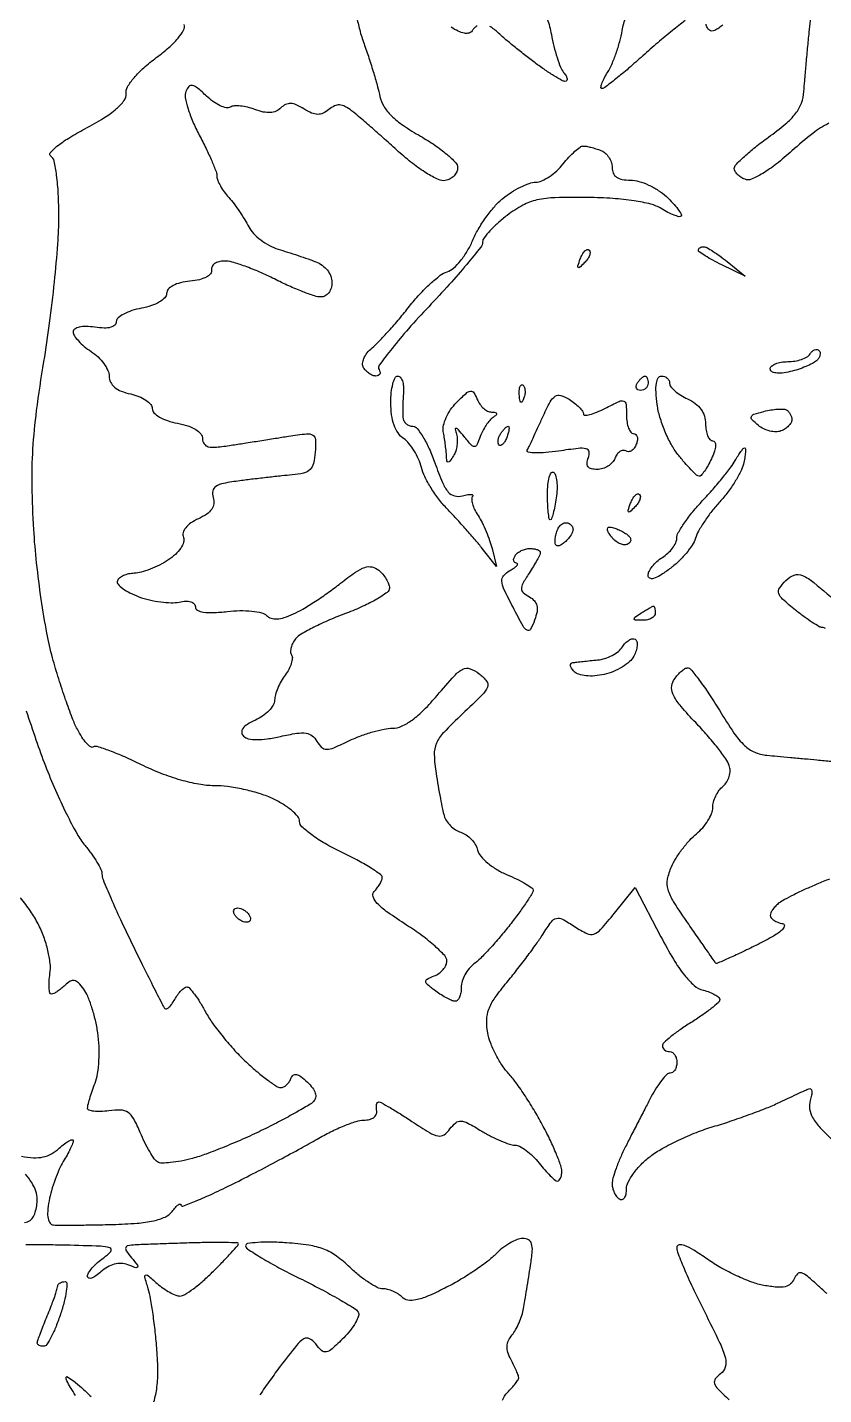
# Model space of a CAD drawing. Extents: x 0 to 102, y 0 to 135.
# Drawn here: x 70.61 to 79.98, y 74.05 to 90.14 of the extents above; entities that cross this region are included whole.
import ezdxf

# ---------------------------------------------------------------- set-up
doc = ezdxf.new("R2010")
doc.units = 0
doc.header["$MEASUREMENT"] = 0

msp = doc.modelspace()

# ---------------------------------------------------------------- linework, layer by layer
for points in [[(80.044171, 89.012552, 0.050548), (79.856075, 88.894379, 0.017593), (79.610419, 88.688669, -0.0166), (79.426807, 88.534293, -0.030151), (79.265634, 88.422691, -0.034299), (79.134505, 88.35496, -0.196111), (79.057756, 88.353356, -0.05104), (79.009579, 88.377731, -0.055482), (78.968799, 88.410792, -0.06256), (78.940979, 88.447104, -0.132973), (78.9318, 88.481009, -0.196487), (78.949899, 88.525287, -0.013314), (79.049843, 88.621834, -0.017493), (79.179695, 88.732657, -0.012133), (79.33365, 88.849029, 0.018706), (79.531922, 89.003034, 0.052845), (79.653504, 89.129072, 0.073961), (79.722063, 89.250452, 0.075427), (79.751734, 89.385715, -0.004395), (79.761084, 89.511572, -0.001504), (79.776794, 89.693877, -0.001494), (79.795338, 89.894985, -0.001726), (79.814247, 90.086542, 0.006543), (79.838101, 90.354579, 0.082645)], [(74.486008, 90.271536, 0.023169), (74.521162, 90.112667, 0.019993), (74.57234, 89.94958, -0.006893), (74.630431, 89.780135, -0.006105), (74.686314, 89.602178, -0.006141), (74.732713, 89.440688, -0.018581), (74.758832, 89.329313, 0.092049), (74.804264, 89.21449, 0.059111), (74.894434, 89.102626, 0.044049), (75.035431, 88.987146, 0.019891), (75.238264, 88.860427, -0.01966), (75.405415, 88.756107, -0.026907), (75.546497, 88.648617, -0.026003), (75.649988, 88.55087, -0.192822), (75.6747, 88.489172, -0.111447), (75.663692, 88.440398, -0.081627), (75.631943, 88.394666, -0.076218), (75.584762, 88.35888, -0.07678), (75.529144, 88.338986, -0.160646), (75.44822, 88.349427, -0.026665), (75.308527, 88.425779, -0.026576), (75.146471, 88.538239, -0.019595), (74.979244, 88.678803, 0.002577), (74.813583, 88.827959, 0.002763), (74.650186, 88.971947, 0.002616), (74.508494, 89.094126, 0.013038), (74.42685, 89.160185, 0.040013), (74.347886, 89.211269, 0.111244), (74.284628, 89.228957, 0.126812), (74.224993, 89.216794, 0.059883), (74.158529, 89.173902, -0.064473), (74.090855, 89.1311, -0.116696), (74.027, 89.117966, -0.097118), (73.95603, 89.134069, -0.035389), (73.864541, 89.182575, 0.033518), (73.775394, 89.230266, 0.096183), (73.707374, 89.246368, 0.12637), (73.649473, 89.233982, 0.08099), (73.59337, 89.19361, -0.095375), (73.537181, 89.155562, -0.086406), (73.468878, 89.139377, -0.069309), (73.386457, 89.145829, -0.036718), (73.288059, 89.175183, 0.032147), (73.202337, 89.201611, 0.035408), (73.116654, 89.215789, 0.037989), (73.042707, 89.217066, 0.124359), (72.996438, 89.202442, -0.198005), (72.950932, 89.194976, -0.052906), (72.880168, 89.219534, -0.045161), (72.798829, 89.267195, -0.033489), (72.71825, 89.333326, 0.015174), (72.610813, 89.428288, 0.11774), (72.551209, 89.457752, 0.270307), (72.509495, 89.444697, 0.093544), (72.475063, 89.388907, 0.140513), (72.468689, 89.316005, 0.026374), (72.501475, 89.18472, 0.026361), (72.55772, 89.030718, 0.021455), (72.633451, 88.872241, -0.009273), (72.712778, 88.716131, -0.011838), (72.77975, 88.569298, -0.009845), (72.830121, 88.444836, -0.091472), (72.8406, 88.388035, 0.098748), (72.849934, 88.341234, 0.029652), (72.881883, 88.275598, 0.028452), (72.927352, 88.204532, 0.027381), (72.981139, 88.138129, -0.02149), (73.041778, 88.065044, -0.012733), (73.107981, 87.973121, -0.012729), (73.169473, 87.877864, -0.021325), (73.215587, 87.794472, 0.073669), (73.269798, 87.716836, 0.040758), (73.355936, 87.639332, 0.039587), (73.458134, 87.573525, 0.050722), (73.561498, 87.530843, -0.004679), (73.671881, 87.496746, -0.003295), (73.79539, 87.456426, -0.003325), (73.913044, 87.416285, -0.006975), (74.00385, 87.383202, -0.067009), (74.079423, 87.342195, -0.069136), (74.140558, 87.28303, -0.073259), (74.180478, 87.212896, -0.093069), (74.1942, 87.139814, -0.070657), (74.184707, 87.072972, -0.091946), (74.157008, 87.017834, -0.105916), (74.115043, 86.981703, -0.125602), (74.064488, 86.9688, -0.079956), (73.99041, 86.980722, -0.012438), (73.850274, 87.030928, -0.013581), (73.686707, 87.099324, -0.011452), (73.5174, 87.1803, 0.015), (73.344991, 87.261261, 0.016125), (73.1721, 87.329672, 0.015845), (73.020491, 87.378713, 0.070406), (72.928012, 87.3918, 0.060777), (72.863778, 87.383963, 0.092403), (72.812741, 87.360736, 0.122085), (72.782739, 87.326283, 0.16931), (72.77715, 87.28605, -0.2278), (72.765742, 87.241476, -0.098285), (72.716722, 87.202131, -0.064097), (72.633815, 87.171644, -0.032071), (72.52335, 87.15379, 0.034619), (72.411055, 87.135053, 0.062212), (72.323718, 87.102298, 0.086431), (72.267757, 87.059268, 0.18788), (72.2484, 87.009573, -0.196594), (72.227813, 86.959237, -0.066325), (72.164064, 86.909571, -0.052122), (72.069039, 86.866535, -0.033929), (71.9523, 86.836318, 0.031619), (71.838912, 86.807527, 0.044853), (71.743179, 86.76688, 0.053398), (71.676252, 86.721302, 0.220009), (71.6562, 86.677937, -0.210603), (71.638264, 86.637244, -0.122519), (71.590511, 86.611361, -0.071447), (71.511466, 86.602613, -0.028331), (71.4024, 86.612354, 0.030133), (71.300236, 86.621108, 0.059732), (71.219397, 86.61348, 0.092168), (71.167035, 86.591512, 0.252614), (71.1486, 86.557352, 0.150176), (71.162311, 86.512732, 0.036384), (71.210728, 86.451492, 0.034086), (71.279141, 86.386348, 0.028193), (71.3601, 86.32652, -0.045855), (71.441013, 86.262194, -0.044908), (71.509472, 86.183778, -0.048542), (71.556501, 86.103686, -0.108912), (71.5716, 86.035192, 0.118784), (71.588381, 85.965553, 0.102905), (71.63561, 85.906909, 0.078303), (71.7147, 85.860419, 0.039752), (71.8254, 85.8267, -0.041259), (71.922533, 85.796794, -0.053725), (72.004646, 85.753155, -0.064686), (72.060996, 85.703229, -0.181084), (72.0792, 85.654612, 0.199862), (72.099795, 85.605147, 0.06403), (72.164275, 85.555735, 0.051026), (72.259507, 85.512748, 0.034164), (72.3753, 85.482718, -0.032257), (72.499012, 85.451138, -0.060576), (72.592427, 85.40768, -0.083859), (72.651168, 85.355768, -0.171582), (72.6714, 85.298546, 0.156001), (72.69046, 85.238944, 0.18537), (72.739407, 85.20651, 0.079538), (72.834306, 85.20082, 0.014442), (73.0098, 85.223361, 0.000023), (73.163556, 85.247649, 0.000014), (73.34695, 85.276632, 0.000014), (73.529939, 85.305562, 0.000024), (73.682344, 85.329668, -0.01092), (73.897047, 85.358848, -0.165377), (73.969502, 85.34306, -0.253694), (74.00124, 85.289084, -0.02741), (73.998221, 85.139318, -0.040633), (73.977878, 85.010128, -0.140557), (73.936458, 84.937228, -0.135956), (73.861788, 84.895992, -0.037049), (73.727527, 84.874291, 0.004498), (73.605298, 84.862622, 0.001936), (73.442495, 84.844963, 0.001916), (73.269289, 84.824825, 0.002532), (73.111679, 84.805077, 0.014739), (72.919418, 84.774211, 0.092281), (72.827098, 84.738116, 0.209497), (72.791035, 84.685519, 0.124472), (72.795644, 84.608369, -0.10281), (72.803192, 84.534934, -0.126812), (72.779361, 84.470596, -0.095085), (72.720267, 84.412815, -0.039282), (72.622019, 84.358367, 0.042106), (72.534097, 84.308992, 0.075107), (72.473294, 84.252826, 0.102458), (72.443722, 84.194735, 0.159605), (72.446498, 84.139118, -0.167904), (72.448444, 84.081397, -0.074495), (72.415028, 84.011815, -0.058826), (72.351767, 83.9388, -0.039449), (72.264445, 83.870963, -0.028429), (72.164909, 83.813339, -0.024186), (72.054039, 83.763884, -0.024896), (71.948522, 83.72875, -0.060855), (71.8677, 83.716528, 0.046096), (71.800796, 83.708416, 0.052648), (71.739579, 83.688267, 0.060139), (71.69258, 83.659883, 0.144324), (71.669142, 83.6271, 0.269257), (71.676821, 83.587602, 0.054238), (71.731586, 83.537157, 0.043854), (71.816585, 83.485237, 0.028125), (71.922942, 83.43971, 0.029787), (72.045319, 83.403369, 0.024817), (72.178838, 83.379144, 0.025533), (72.303563, 83.369295, 0.059987), (72.39645, 83.377872, -0.0431), (72.472279, 83.387459, -0.081935), (72.533147, 83.379879, -0.12426), (72.572161, 83.356776, -0.199823), (72.5868, 83.321609, 0.278287), (72.610774, 83.281871, 0.085084), (72.680307, 83.259186, 0.047961), (72.795394, 83.253456, 0.016537), (72.961633, 83.266644, -0.023654), (73.112075, 83.276428, -0.029134), (73.252562, 83.27072, -0.030086), (73.367034, 83.252362, -0.14251), (73.424638, 83.220722, 0.118456), (73.478395, 83.187794, 0.0916), (73.54672, 83.178786, 0.06554), (73.633226, 83.194752, 0.028541), (73.742347, 83.237133, 0.027211), (73.852853, 83.294936, 0.010481), (73.999826, 83.38653, 0.010341), (74.155423, 83.492739, 0.012556), (74.296545, 83.598854, -0.014441), (74.472342, 83.730008, -0.070891), (74.582467, 83.786024, -0.136304), (74.666788, 83.790925, -0.120541), (74.746104, 83.752337, -0.044916), (74.793892, 83.704826, -0.040455), (74.834312, 83.647927, -0.042773), (74.862094, 83.590604, -0.091708), (74.871, 83.542456, -0.241841), (74.844565, 83.491, -0.023214), (74.722658, 83.411958, -0.025477), (74.559485, 83.327449, -0.017266), (74.366008, 83.247375, 0.012485), (74.165735, 83.166723, 0.014949), (73.9816, 83.080552, 0.013721), (73.8318, 82.999678, 0.089133), (73.766524, 82.944666, 0.053336), (73.733869, 82.895486, 0.058478), (73.713559, 82.841978, 0.066296), (73.707902, 82.792364, 0.134481), (73.718907, 82.754969, -0.162334), (73.728429, 82.714612, -0.053973), (73.716321, 82.654255, -0.047035), (73.687321, 82.585633, -0.038543), (73.644281, 82.518613, 0.034102), (73.597575, 82.447287, 0.02828), (73.557681, 82.36575, 0.029195), (73.529657, 82.286554, 0.065526), (73.520091, 82.22363, -0.131875), (73.503013, 82.164737, -0.05509), (73.452282, 82.09863, -0.049309), (73.379065, 82.035997, -0.045426), (73.29303, 81.986929, 0.030075), (73.199005, 81.93706, 0.094562), (73.146302, 81.889289, 0.18155), (73.132914, 81.843878, 0.180138), (73.152662, 81.800698, 0.144723), (73.210405, 81.769306, 0.049931), (73.305789, 81.758702, 0.03845), (73.432343, 81.767057, 0.01956), (73.589268, 81.79592, -0.015142), (73.779948, 81.832737, -0.073765), (73.889647, 81.834184, -0.13253), (73.96212, 81.803748, -0.100201), (74.018618, 81.738009, 0.074161), (74.07315, 81.667492, 0.19947), (74.131088, 81.644972, 0.095295), (74.216944, 81.663547, 0.010471), (74.401452, 81.746836, -0.022061), (74.5333, 81.802714, -0.018966), (74.676326, 81.849923, -0.01939), (74.809532, 81.882819, -0.050877), (74.907366, 81.8928, 0.108243), (75.014925, 81.916361, 0.050237), (75.138797, 81.98922, 0.038923), (75.277995, 82.108836, 0.02014), (75.433246, 82.277899, -0.008366), (75.637002, 82.510546, -0.089595), (75.736046, 82.586791, -0.208171), (75.820915, 82.592474, -0.077034), (75.9285, 82.534066, -0.064855), (76.016237, 82.447155, -0.270298), (76.025694, 82.376255, -0.099601), (75.964658, 82.285864, -0.006225), (75.731221, 82.061364, 0.013082), (75.510845, 81.843529, 0.086975), (75.425021, 81.715768, 0.114033), (75.399095, 81.581632, 0.02951), (75.420151, 81.361047, 0.00441), (75.444333, 81.214002, 0.004376), (75.471165, 81.067017, 0.004295), (75.49686, 80.93888, 0.016961), (75.516008, 80.860778, 0.078344), (75.542954, 80.80213, 0.051576), (75.590322, 80.744754, 0.050721), (75.649617, 80.697171, 0.066991), (75.712193, 80.667626, -0.074988), (75.774902, 80.636788, -0.052598), (75.834582, 80.585302, -0.052387), (75.882474, 80.522199, -0.072311), (75.910141, 80.456788, 0.114889), (75.947455, 80.385904, 0.040974), (76.02964, 80.305319, 0.038032), (76.137725, 80.22854, 0.036475), (76.257675, 80.167807, -0.014496), (76.374666, 80.114891, -0.021651), (76.473311, 80.061378, -0.017782), (76.548469, 80.012575, -0.244539), (76.563, 79.984641, -0.142628), (76.552734, 79.949385, -0.006402), (76.482717, 79.842398, -0.010313), (76.394407, 79.716829, -0.007156), (76.289696, 79.578474, -0.010036), (76.174077, 79.436153, -0.009999), (76.052701, 79.298408, -0.009885), (75.941949, 79.182366, -0.038234), (75.866696, 79.117353, 0.062036), (75.809416, 79.062911, 0.047113), (75.760973, 78.990986, 0.048099), (75.727967, 78.913449, 0.076731), (75.717, 78.842403, -0.039727), (75.71199, 78.779452, -0.058969), (75.696899, 78.726293, -0.077554), (75.674758, 78.690118, -0.220151), (75.64857, 78.678, -0.099742), (75.612021, 78.685364, -0.020368), (75.552001, 78.713502, -0.020704), (75.48381, 78.752592, -0.018135), (75.41592, 78.798858, -0.01179), (75.317479, 78.874947, -0.202378), (75.298704, 78.910163, -0.307548), (75.314875, 78.939327, -0.024497), (75.39975, 78.977109, 0.064422), (75.456356, 79.007922, 0.061352), (75.50431, 79.05257, 0.06606), (75.536816, 79.103664, 0.109101), (75.5478, 79.153402, 0.192466), (75.522819, 79.215895, 0.020673), (75.408553, 79.32645, 0.023048), (75.255337, 79.450721, 0.016572), (75.073766, 79.575537, -0.011664), (74.851554, 79.725101, -0.047551), (74.728302, 79.831208, -0.105913), (74.679222, 79.910555, -0.289804), (74.693066, 79.972106, 0.033278), (74.728784, 80.012923, 0.032738), (74.758983, 80.058332, 0.034551), (74.779996, 80.101572, 0.096115), (74.7864, 80.134578, 0.247437), (74.767065, 80.171255, 0.011107), (74.643505, 80.251912, 0.016463), (74.48637, 80.342547, 0.010805), (74.29995, 80.436927, -0.019483), (74.113623, 80.535357, -0.027407), (73.956395, 80.638316, -0.026422), (73.840722, 80.73328, -0.210678), (73.8135, 80.795019, 0.178505), (73.792151, 80.852912, 0.042007), (73.717594, 80.926706, 0.038102), (73.612003, 81.002107, 0.029564), (73.487011, 81.06795, 0.03269), (73.336415, 81.124699, 0.020083), (73.152892, 81.17251, 0.020105), (72.966709, 81.205332, 0.033585), (72.808057, 81.216, -0.044943), (72.628424, 81.232179, -0.025299), (72.415103, 81.28218, -0.023298), (72.184626, 81.360459, -0.020479), (71.952068, 81.462909, 0.010235), (71.754643, 81.554755, 0.015314), (71.578309, 81.626075, 0.010206), (71.431184, 81.677013, 0.220071), (71.386775, 81.671643, -0.30605), (71.354626, 81.672943, -0.049722), (71.30574, 81.717026, -0.040427), (71.250928, 81.788112, -0.024702), (71.197651, 81.879745, -0.027923), (71.137825, 82.013205, -0.0078), (71.05933, 82.228251, -0.007844), (70.978007, 82.474724, -0.00817), (70.90561, 82.720312, -0.022006), (70.838378, 83.012281, -0.009275), (70.772724, 83.409588, -0.009156), (70.718138, 83.837399, -0.011794), (70.684492, 84.23225, -0.011532), (70.664846, 84.744194, -0.018898), (70.674606, 85.177948, -0.017593), (70.717977, 85.630864, -0.008487), (70.803713, 86.2074, 0.00853), (70.870972, 86.659958, 0.007), (70.927773, 87.14539, 0.00708), (70.967415, 87.59306, 0.018536), (70.979383, 87.915557, 0.011839), (70.973036, 88.183875, 0.02136), (70.953264, 88.402868, 0.020156), (70.924268, 88.568745, 0.203714), (70.884677, 88.624756, -0.459904), (70.878382, 88.665017, -0.046494), (70.957413, 88.741782, -0.032173), (71.095406, 88.838973, -0.014752), (71.286527, 88.948348, 0.015349), (71.509215, 89.076141, 0.039454), (71.659038, 89.185504, 0.057726), (71.747357, 89.281061, 0.180134), (71.770698, 89.364012, -0.156673), (71.788855, 89.442032, -0.040643), (71.864808, 89.548259, -0.035344), (71.980051, 89.666486, -0.023494), (72.127266, 89.785663, 0.021527), (72.273849, 89.903378, 0.037826), (72.382626, 90.014324, 0.046013), (72.44906, 90.109791, 0.216581), (72.454878, 90.174685, -0.111179)], [(75.902607, 90.159025, 0.050068), (75.869716, 90.131941, 0.057138), (75.844481, 90.09994, -0.198669), (75.809334, 90.074583, -0.10286), (75.754274, 90.073054, -0.06793), (75.682176, 90.096379, -0.032886), (75.597609, 90.14416, 0.046817)], [(76.727979, 90.243539, -0.04219), (76.778088, 90.0567, 0.016733), (76.807521, 89.919392, 0.017584), (76.845663, 89.786641, 0.017511), (76.886476, 89.674824, 0.071588), (76.92279, 89.61255, -0.036789), (76.950425, 89.571922, -0.088784), (76.962728, 89.537864, -0.189202), (76.958234, 89.516187, -0.253316), (76.940894, 89.5068, -0.12959), (76.901047, 89.517304, -0.009994), (76.805081, 89.57424, -0.013157), (76.692258, 89.648445, -0.00965), (76.570985, 89.736383, -0.004551), (76.446368, 89.832262, -0.004536), (76.323386, 89.930492, -0.004446), (76.217503, 90.018225, -0.017773), (76.155107, 90.074783, 0.029708), (76.106902, 90.116428, 0.030574), (76.054544, 90.151635, 0.032116)], [(78.353651, 90.221439, 0.006862), (78.203385, 90.104196, 0.007415), (78.030628, 89.961285, 0.006588), (77.855146, 89.807644, -0.005732), (77.687022, 89.659936, -0.008628), (77.536812, 89.535424, -0.004279), (77.407643, 89.433863, -0.165937), (77.373469, 89.4222, -0.446565), (77.361497, 89.435557, -0.056656), (77.37112, 89.478115, -0.037263), (77.397798, 89.539487, -0.018881), (77.439854, 89.61255, 0.038154), (77.489401, 89.706848, 0.017779), (77.539632, 89.835606, 0.017496), (77.583014, 89.975147, 0.023369), (77.611919, 90.104589, -0.043081), (77.654635, 90.26576, -0.010054)], [(78.797026, 90.172044, -0.035434), (78.74892, 90.133757, -0.037887), (78.702917, 90.107072, -0.112954), (78.667641, 90.099, -0.170511), (78.639316, 90.108949, -0.094266), (78.615208, 90.137151, -0.074805), (78.598903, 90.179194, -0.055214)], [(80.006345, 83.066547, 0.141353), (79.968882, 83.07762, -0.130308), (79.931214, 83.087871, -0.012349), (79.849, 83.138227, -0.015128), (79.752789, 83.204687, -0.011353), (79.6509, 83.28335, -0.012614), (79.499682, 83.41212, -0.133076), (79.455918, 83.479567, -0.22979), (79.464829, 83.542458, -0.045852), (79.538562, 83.632869, -0.113753), (79.6369, 83.695692, -0.194189), (79.732862, 83.691693, -0.066941), (79.86852, 83.606844, -0.005811), (80.179625, 83.34254, 0.009138)], [(80.05281, 80.117346, 0.002882), (79.9047, 80.056401, 0.007838), (79.76739, 79.996428, 0.008299), (79.634641, 79.93327, 0.007989), (79.522169, 79.875194, 0.037101), (79.46055, 79.835976, 0.037599), (79.420086, 79.800763, 0.038937), (79.385864, 79.760271, 0.042019), (79.362137, 79.720676, 0.114462), (79.3548, 79.689044, 0.181807), (79.365372, 79.660931, 0.067487), (79.397755, 79.63272, 0.055575), (79.445066, 79.608637, 0.042415), (79.501029, 79.592845, -0.433103), (79.520684, 79.56171, -0.15952), (79.489193, 79.512653, -0.044151), (79.377078, 79.43669, -0.011924), (79.186843, 79.336828, -0.003804), (79.009423, 79.250698, -0.006274), (78.85805, 79.180946, -0.001597), (78.726381, 79.122769, -0.353816), (78.714087, 79.126136, -0.003873), (78.704571, 79.13959, -0.000022), (78.615157, 79.268113, -0.000094), (78.513245, 79.414671, -0.000059), (78.394634, 79.585358, -0.010213), (78.217823, 79.85129, -0.068977), (78.152241, 79.994819, -0.119927), (78.145984, 80.114715, -0.058141), (78.192033, 80.262158, -0.035288), (78.245896, 80.363283, -0.022338), (78.321871, 80.473238, -0.022411), (78.406624, 80.57507, -0.038019), (78.487273, 80.65109, 0.043402), (78.560248, 80.721374, 0.040364), (78.621974, 80.804843, 0.042921), (78.664462, 80.888429, 0.096419), (78.678, 80.957981, -0.067502), (78.686935, 81.02386, -0.04453), (78.7138, 81.095538, -0.044284), (78.753221, 81.161886, -0.063448), (78.799871, 81.211827, 0.081024), (78.842773, 81.261101, 0.066183), (78.871471, 81.324932, 0.067153), (78.882199, 81.393042, 0.089328), (78.872477, 81.454835, 0.070734), (78.833281, 81.530962, 0.012221), (78.736072, 81.66121, 0.013082), (78.613345, 81.809379, 0.01137), (78.477302, 81.958175, -0.013177), (78.304914, 82.148095, -0.057461), (78.219833, 82.27356, -0.111196), (78.194269, 82.369807, -0.151361), (78.217419, 82.456028, -0.031784), (78.255697, 82.508938, -0.034194), (78.299517, 82.555208, -0.036455), (78.342311, 82.589206, -0.116807), (78.3761, 82.602153, -0.257851), (78.416876, 82.586274, -0.010764), (78.517634, 82.459929, -0.01629), (78.632926, 82.298129, -0.010596), (78.755892, 82.1043, 0.012968), (78.9281, 81.835678, 0.053945), (79.052444, 81.689185, 0.087902), (79.171621, 81.610445, 0.079855), (79.314664, 81.574052, -0.000171), (79.434998, 81.563181, -0.000078), (79.591787, 81.548937, -0.000078), (79.756751, 81.533899, -0.000107), (79.9047, 81.520356, -0.002253), (80.073702, 81.504082, -0.000835)], [(70.596588, 82.098414, 0.006251), (70.709953, 81.755935, 0.008471), (70.821419, 81.449723, 0.011925), (70.938598, 81.164568, 0.011982), (71.069062, 80.88579, 0.011871), (71.194269, 80.648435, 0.046139), (71.288185, 80.511559, -0.0181), (71.364299, 80.412955, -0.021476), (71.428598, 80.314436, -0.020892), (71.475147, 80.2279, -0.113417), (71.487, 80.176318, 0.098023), (71.499721, 80.112052, 0.004113), (71.59071, 79.896283, 0.006963), (71.704793, 79.641654, 0.00488), (71.840054, 79.357959, 0.001424), (71.977818, 79.078152, 0.002158), (72.099384, 78.835645, 0.000802), (72.205226, 78.627589, 0.053282), (72.2271, 78.594105, 0.334206), (72.246328, 78.589387, 0.083394), (72.275328, 78.608011, 0.052674), (72.309488, 78.646316, 0.028209), (72.343549, 78.699855, -0.029313), (72.379607, 78.756258, -0.036306), (72.41975, 78.803917, -0.039376), (72.458167, 78.837578, -0.161582), (72.487165, 78.8472, -0.217196), (72.518983, 78.832694, -0.018457), (72.576801, 78.76096, -0.021804), (72.64141, 78.666092, -0.015071), (72.706427, 78.553618, 0.031839), (72.789851, 78.41986, 0.015174), (72.912896, 78.258557, 0.014973), (73.052132, 78.097203, 0.020583), (73.18728, 77.961418, 0.011639), (73.316824, 77.84704, 0.015873), (73.439085, 77.750519, 0.012681), (73.543882, 77.67709, 0.147511), (73.591265, 77.6628, 0.113873), (73.625246, 77.670641, 0.066849), (73.660154, 77.693864, 0.061417), (73.690658, 77.728116, 0.062547), (73.711707, 77.76855, -0.12938), (73.739386, 77.807954, -0.23231), (73.776879, 77.817311, -0.11353), (73.829228, 77.792791, -0.024428), (73.905481, 77.726854, -0.039924), (73.965854, 77.659279, -0.084231), (73.998302, 77.59715, -0.122421), (74.002049, 77.543399, -0.155963), (73.979074, 77.499639, -0.060894), (73.922595, 77.456143, -0.005917), (73.772779, 77.369807, -0.007436), (73.590806, 77.271318, -0.005816), (73.3905, 77.169674, -0.009854), (73.171942, 77.06725, -0.008112), (72.934935, 76.966399, -0.008209), (72.714226, 76.880877, -0.021513), (72.552439, 76.829011, -0.018543), (72.420048, 76.797994, -0.023372), (72.295545, 76.779646, -0.022448), (72.192212, 76.773989, -0.141783), (72.141957, 76.788, -0.103618), (72.103659, 76.824405, -0.01774), (72.049276, 76.909485, -0.018674), (71.991823, 77.015679, -0.015702), (71.938818, 77.132118, 0.024233), (71.861462, 77.294643, 0.118445), (71.794158, 77.37008, 0.145713), (71.707414, 77.39855, 0.043395), (71.56675, 77.390242, -0.023984), (71.471315, 77.380882, -0.040378), (71.390929, 77.383367, -0.050844), (71.33412, 77.395666, -0.324738), (71.3178, 77.418145, -0.063298), (71.322603, 77.455933, -0.009007), (71.343569, 77.531434, -0.01013), (71.371937, 77.620255, -0.00848), (71.405525, 77.71332, 0.053469), (71.435431, 77.827349, 0.023428), (71.451484, 77.982954, 0.022864), (71.453207, 78.151254, 0.028349), (71.438791, 78.307212, 0.021258), (71.409698, 78.457386, 0.019763), (71.36738, 78.608302, 0.020192), (71.319042, 78.739383, 0.060702), (71.272162, 78.822235, 0.033448), (71.209868, 78.895736, 0.149523), (71.160979, 78.922701, 0.189247), (71.112264, 78.914494, 0.059461), (71.052775, 78.86835, -0.022633), (71.007837, 78.82787, -0.026175), (70.961478, 78.793664, -0.026596), (70.919779, 78.769224, -0.11981), (70.892532, 78.7626, -0.348366), (70.874099, 78.777217, -0.039399), (70.865506, 78.833629, -0.034284), (70.865204, 78.911695, -0.020266), (70.874993, 79.004401, 0.063693), (70.877221, 79.12473, 0.031649), (70.851069, 79.275297, 0.029669), (70.802075, 79.436779, 0.029471), (70.734222, 79.5917, 0.03193), (70.646666, 79.73924, 0.021163), (70.528742, 79.89705, 0.021325)], [(70.540932, 76.85512, 0.034235), (70.681786, 76.837772, 0.065611), (70.79513, 76.846508, 0.074419), (70.892711, 76.882852, 0.057682), (70.985082, 76.948842, -0.01852), (71.047896, 77.001591, -0.040085), (71.100567, 77.036203, -0.076172), (71.135716, 77.049001, -0.473206), (71.1486, 77.038435, -0.096842), (71.142108, 77.005231, -0.014201), (71.114351, 76.942158, -0.015594), (71.076649, 76.868693, -0.01282), (71.032008, 76.792673, 0.035064), (70.983677, 76.701295, 0.017406), (70.934833, 76.579574, 0.017185), (70.89276, 76.449321, 0.024115), (70.864923, 76.33035, 0.023571), (70.848213, 76.206852, 0.068136), (70.852406, 76.120834, 0.122299), (70.876258, 76.068573, 0.205041), (70.918065, 76.046016, 0.022906), (70.985629, 76.043008, 0.001811), (71.165216, 76.043894, 0.002456), (71.379528, 76.046779, 0.001878), (71.6139, 76.051967, 0.012075), (71.90037, 76.066314, 0.035231), (72.096156, 76.094827, 0.053028), (72.229588, 76.139194, 0.122325), (72.31185, 76.204421, -0.019658), (72.35254, 76.253098, -0.050607), (72.386536, 76.283773, -0.144361), (72.407643, 76.291387, -0.431745), (72.4176, 76.282006, 0.522445), (72.437462, 76.268185, 0.0073), (72.597772, 76.330284, 0.012849), (72.795679, 76.41627, 0.007285), (73.03095, 76.529958, 0.003376), (73.293378, 76.663743, 0.002688), (73.57481, 76.811544, 0.002716), (73.834091, 76.951308, 0.006828), (74.021089, 77.056763, -0.017443), (74.178043, 77.140936, -0.018292), (74.338048, 77.212542, -0.018278), (74.480147, 77.264036, -0.073565), (74.570989, 77.279092, 0.060464), (74.635642, 77.288081, 0.09081), (74.687036, 77.31228, 0.119423), (74.717312, 77.34737, 0.169487), (74.72295, 77.38785, -0.038547), (74.71805, 77.428367, -0.064368), (74.720971, 77.462536, -0.094127), (74.730712, 77.485476, -0.250438), (74.745914, 77.4936, -0.129019), (74.77508, 77.485947, -0.004382), (74.878726, 77.426327, -0.007996), (75.000292, 77.352335, -0.005464), (75.136092, 77.264586, 0.009631), (75.344012, 77.132677, 0.087738), (75.443613, 77.093925, 0.199426), (75.514287, 77.108079, 0.08724), (75.584505, 77.175541, -0.058073), (75.652184, 77.248571, -0.195873), (75.712758, 77.268682, -0.108123), (75.793077, 77.245436, -0.012315), (75.957771, 77.150755, 0.01759), (76.070201, 77.087689, 0.018997), (76.18398, 77.034397, 0.018881), (76.284501, 76.996298, 0.081311), (76.347404, 76.986, -0.122937), (76.404328, 76.971789, -0.037267), (76.480117, 76.923872, -0.034827), (76.560066, 76.855442, -0.031694), (76.632485, 76.7745, 0.013928), (76.699947, 76.693485, 0.019372), (76.765043, 76.625128, 0.01616), (76.821778, 76.573451, 0.178474), (76.850126, 76.563, 0.208229), (76.869729, 76.571534, 0.082166), (76.886338, 76.596576, 0.062609), (76.897637, 76.633542, 0.04292), (76.9014, 76.6773, 0.086918), (76.889685, 76.744185, 0.011304), (76.837189, 76.879769, 0.012887), (76.766509, 77.038987, 0.010447), (76.68281, 77.20605, 0.01325), (76.584959, 77.38023, 0.010901), (76.471664, 77.560883, 0.011053), (76.36028, 77.722288, 0.028556), (76.270969, 77.832, -0.040783), (76.193349, 77.932257, -0.026547), (76.120011, 78.059101, -0.026684), (76.061275, 78.191416, -0.045108), (76.028442, 78.308109, -0.05367), (76.016896, 78.458008, -0.083194), (76.042159, 78.584999, -0.063498), (76.113777, 78.719529, -0.020039), (76.252954, 78.900309, 0.007396), (76.368827, 79.043196, 0.005764), (76.49063, 79.201748, 0.005832), (76.600705, 79.352128, 0.014086), (76.677596, 79.466463, -0.016602), (76.778362, 79.614685, -0.176647), (76.837959, 79.654662, -0.188194), (76.907394, 79.645522, -0.019284), (77.052005, 79.558548, 0.029359), (77.197298, 79.4751, 0.198692), (77.278302, 79.469391, 0.13226), (77.3575, 79.521835, 0.010617), (77.520608, 79.714833), (77.765655, 80.017597), (78.067741, 79.437777, 0.014171), (78.215664, 79.172484, 0.033279), (78.34436, 78.985784, 0.045466), (78.460089, 78.864247, 0.118829), (78.566214, 78.808666, -0.028122), (78.641263, 78.785275, -0.04042), (78.704243, 78.75569, -0.046486), (78.748417, 78.724628, -0.229354), (78.760324, 78.697538, -0.204975), (78.744442, 78.6639, -0.013333), (78.659981, 78.592954, -0.017665), (78.550869, 78.51228, -0.012145), (78.421924, 78.428343, 0.013585), (78.293151, 78.343988, 0.019634), (78.184537, 78.262042, 0.015762), (78.101656, 78.189768, 0.208477), (78.0858, 78.153393, 0.124364), (78.092313, 78.127614, 0.100781), (78.110651, 78.105655, 0.090532), (78.138082, 78.090899, 0.078403), (78.1704, 78.0858, -0.148195), (78.202663, 78.076023, -0.098894), (78.230149, 78.048523, -0.082425), (78.248681, 78.007414, -0.064853), (78.255, 77.9589, -0.059887), (78.249166, 77.910371, -0.078704), (78.231969, 77.869277, -0.096941), (78.206501, 77.841758, -0.159022), (78.176596, 77.832, 0.196804), (78.137751, 77.816094, 0.028285), (78.078888, 77.751233, 0.028565), (78.014992, 77.662351, 0.020848), (77.954072, 77.55705, 0.001305), (77.887522, 77.429277, 0.000696), (77.805823, 77.270875, 0.000692), (77.722816, 77.108835, 0.001078), (77.651776, 76.968937, 0.014633), (77.591226, 76.839801, 0.015869), (77.540064, 76.710754, 0.015523), (77.503321, 76.597868, 0.071026), (77.4936, 76.52978, 0.060038), (77.499875, 76.477707, 0.050845), (77.518451, 76.425437, 0.053163), (77.545807, 76.380748, 0.090672), (77.5782, 76.3515, 0.196125), (77.610197, 76.346131, 0.183543), (77.637949, 76.364478, 0.107123), (77.656739, 76.407689, 0.049226), (77.6628, 76.469102, -0.11831), (77.682004, 76.549124, -0.040013), (77.745168, 76.65191, -0.037155), (77.835901, 76.758483, -0.034921), (77.943202, 76.852862, -0.035748), (78.083181, 76.9446, -0.016637), (78.276317, 77.044021, -0.016386), (78.486864, 77.135372, -0.021989), (78.683452, 77.203284, 0.008475), (78.881187, 77.265666, 0.006493), (79.095199, 77.340296, 0.00657), (79.293723, 77.415398, 0.015421), (79.4394, 77.477959, -0.000095), (79.558072, 77.533291, -0.000114), (79.669767, 77.585313, -0.000097), (79.763908, 77.62911, -0.000757), (79.807828, 77.649452, -0.294833), (79.830023, 77.646297, -0.184682), (79.842827, 77.622346, -0.077455), (79.841438, 77.574325, -0.030965), (79.825408, 77.510323, 0.116414), (79.817891, 77.41102, 0.091863), (79.853886, 77.309087, 0.057641), (79.942135, 77.190017, 0.017812), (80.100711, 77.032452, 0.018791)], [(70.575875, 76.075763, 0.114904), (70.640963, 76.097677, 0.127649), (70.673492, 76.131677, 0.046298), (70.700738, 76.193209, 0.042187), (70.719347, 76.269256, 0.038935), (70.7256, 76.349437, 0.086676), (70.709433, 76.441999, 0.051015), (70.660666, 76.543527, 0.046816), (70.586196, 76.642865, 0.043725)], [(81.942555, 74.060804, 0.000008), (81.811531, 74.217701, 0.000008), (81.668242, 74.389272, 0.000009), (81.53325, 74.550898, -0.014905)], [(72.091059, 73.942971, 0.044425), (72.131338, 74.114441, 0.03695), (72.145031, 74.315298, 0.017478), (72.134446, 74.5749, 0.008326), (72.11501, 74.784748, 0.008129), (72.088469, 74.995521, 0.008054), (72.059181, 75.179778, 0.029985), (72.031991, 75.294, -0.004985), (71.990958, 75.43475, -0.336072), (71.999564, 75.45663, -0.323328), (72.023448, 75.454768, -0.004787), (72.13603, 75.35745, 0.027149), (72.207831, 75.300788, 0.02803), (72.284611, 75.25289, 0.029173), (72.355469, 75.219237, 0.096563), (72.405931, 75.2094, 0.141573), (72.461858, 75.225559, 0.018975), (72.564055, 75.295551, 0.020687), (72.68136, 75.390374, 0.016056), (72.80112, 75.50268, 0.00438), (72.91353, 75.617076, 0.006805), (73.008249, 75.717884, 0.002577), (73.087542, 75.805512, 0.184644), (73.0944, 75.823451, 0.404678), (73.08394, 75.834258, 0.002634), (72.93908, 75.838228, 0.008126), (72.768398, 75.839232, 0.004869), (72.56565, 75.835154, 0.000711), (72.3516, 75.828458, 0.000798), (72.145688, 75.821394, 0.000731), (71.970416, 75.814845, 0.004301), (71.878491, 75.810483, 0.027615), (71.792746, 75.800906, 0.290881), (71.767705, 75.778379, 0.224517), (71.774104, 75.741023, 0.017882), (71.836191, 75.65886, -0.007357), (71.903826, 75.573167, -0.294268), (71.90568, 75.550347, -0.365568), (71.886598, 75.542758, -0.009187), (71.792015, 75.5763, 0.079702), (71.71398, 75.592127, 0.07353), (71.6326, 75.583488, 0.067805), (71.551597, 75.550384, 0.0531), (71.474765, 75.494428, -0.029093), (71.414426, 75.445893, -0.071154), (71.363909, 75.419776, -0.169136), (71.332008, 75.419776, -0.319138), (71.3178, 75.439769, -0.143232), (71.3302, 75.482167, -0.03597), (71.373715, 75.540495, -0.033761), (71.43529, 75.602692, -0.028467), (71.50815, 75.659944, 0.063626), (71.591198, 75.735193, 0.532823), (71.579915, 75.775714, 0.071513), (71.469126, 75.795568, 0.00294), (71.064, 75.807181, 0.00302), (70.814785, 75.811353, 0.00417), (70.591033, 75.81188, 0.002661)], [(76.201166, 73.984643, -0.097876), (76.260047, 74.072533, 0.014474), (76.31127, 74.126811, 0.019124), (76.35451, 74.17928, 0.016788), (76.38677, 74.224713, 0.147014), (76.3938, 74.248105, 0.091477), (76.389186, 74.273114, 0.010101), (76.367224, 74.327296, 0.01205), (76.337974, 74.391177, 0.009477), (76.303329, 74.45897, -0.043801), (76.266525, 74.545094, -0.089424), (76.256451, 74.617662, -0.09938), (76.272613, 74.684121, -0.064103), (76.315157, 74.751278, 0.046273), (76.356747, 74.812037, 0.024717), (76.397051, 74.893727, 0.024392), (76.430254, 74.981901, 0.034757), (76.450292, 75.06312, 0.002117), (76.466273, 75.157255, 0.000791), (76.487933, 75.289497, 0.000784), (76.51108, 75.433668, 0.00095), (76.53232, 75.56895, 0.015639), (76.553013, 75.736948, 0.092923), (76.544745, 75.82461, 0.203126), (76.50851, 75.869406, 0.123078), (76.441316, 75.8862, 0.09709), (76.374576, 75.873117, 0.035182), (76.287575, 75.830285, 0.033287), (76.196449, 75.768693, 0.033814), (76.11481, 75.69585, -0.037893), (76.015514, 75.608694, -0.014188), (75.864194, 75.501521, -0.013962), (75.692081, 75.393626, -0.016464), (75.523276, 75.301604, -0.013774), (75.319372, 75.20595, -0.051047), (75.184226, 75.162797, -0.091314), (75.08942, 75.160431, -0.158361), (75.019906, 75.195854, 0.055002), (74.97301, 75.23343, 0.038692), (74.913254, 75.26517, 0.039129), (74.850491, 75.286857, 0.063707), (74.794658, 75.294, -0.119124), (74.729082, 75.309848, -0.026017), (74.627888, 75.368635, -0.025699), (74.5151, 75.450816, -0.022179), (74.405415, 75.548076, 0.035858), (74.248476, 75.679753, 0.064516), (74.101056, 75.759821, 0.055078), (73.922622, 75.807032, 0.019818), (73.661137, 75.835642, 0.013334), (73.476279, 75.843537, 0.02225), (73.320628, 75.839103, 0.018315), (73.201062, 75.825946, 0.372006), (73.179, 75.800398, 0.255734), (73.199592, 75.76277, 0.006835), (73.365908, 75.659502, 0.012646), (73.571407, 75.542741, 0.008121), (73.815281, 75.417272, -0.00672), (74.062742, 75.290834, -0.009465), (74.279621, 75.171017, -0.00617), (74.45716, 75.065557, -0.11776), (74.502511, 75.020443, -0.223402), (74.507802, 74.974227, -0.046235), (74.473681, 74.897409, -0.040365), (74.413599, 74.807887, -0.028413), (74.332821, 74.717367, -0.01181), (74.195687, 74.586563, -0.131033), (74.129042, 74.552071, -0.244105), (74.073743, 74.566891, -0.049724), (74.003878, 74.644845, 0.112467), (73.932248, 74.707092, 0.268117), (73.864266, 74.704884, 0.085066), (73.775683, 74.626228, 0.007432), (73.590622, 74.387831, 0.006251), (73.466642, 74.218763, 0.006157), (73.346284, 74.045792, 0.006068)], [(80.023248, 75.237696, -0.010952), (79.922748, 75.326871, 0.012659), (79.791595, 75.442447, 0.102037), (79.721243, 75.480304, 0.267943), (79.673828, 75.469037, 0.112346), (79.635984, 75.412536, -0.118289), (79.59433, 75.351897, -0.129917), (79.531027, 75.319339, -0.077429), (79.433375, 75.313267, -0.021017), (79.279536, 75.33408, -0.044416), (79.137013, 75.372801, -0.020099), (78.958204, 75.447191, -0.019714), (78.77458, 75.541359, -0.025479), (78.61455, 75.642636, 0.013712), (78.454975, 75.748962, 0.048797), (78.345192, 75.80374, 0.127413), (78.281654, 75.810876, 0.373316), (78.255, 75.780152, 0.095106), (78.269192, 75.706212, 0.00667), (78.350299, 75.51036, 0.009254), (78.455159, 75.278341, 0.006832), (78.579423, 75.025396, -0.005853), (78.762116, 74.655347, -0.048104), (78.826652, 74.478967, -0.132753), (78.825658, 74.372591, -0.174307), (78.769773, 74.294052, 0.078383), (78.708041, 74.234949, 0.247941), (78.698957, 74.18027, 0.115654), (78.740874, 74.112169, 0.013253), (78.872047, 73.986929)], [(71.176929, 74.039155, -0.014658), (71.117763, 74.132937, -0.012077), (71.073097, 74.21291, -0.121899), (71.064, 74.24967, -0.590142), (71.080002, 74.258506, -0.021835), (71.150979, 74.209381, -0.019969), (71.246435, 74.130755, -0.010207), (71.3601, 74.025, -0.025386)]]:
    msp.add_lwpolyline(points, format="xyb")
for points in [[(77.154421, 88.7454, -0.046526), (77.190876, 88.742, -0.014766), (77.244256, 88.730316, -0.014599), (77.303299, 88.713706, -0.015747), (77.359781, 88.694049, -0.088048), (77.410939, 88.66324, -0.066485), (77.454291, 88.613845, -0.065724), (77.483595, 88.554141, -0.081438), (77.4936, 88.493124, 0.100413), (77.507172, 88.426224, 0.142121), (77.545284, 88.37935, 0.108287), (77.611534, 88.352114, 0.043606), (77.709541, 88.34355, -0.070965), (77.807182, 88.329622, -0.036849), (77.922775, 88.286501, -0.035731), (78.037193, 88.223675, -0.045184), (78.132207, 88.149341, -0.016233), (78.208963, 88.072393, -0.026721), (78.268036, 88.00201, -0.02522), (78.30717, 87.944114, -0.345142), (78.304307, 87.920507, -0.264155), (78.279864, 87.913771, -0.02849), (78.22178, 87.932031, -0.029063), (78.15025, 87.963946, -0.019231), (78.07199, 88.008363, 0.076679), (77.948131, 88.060968, 0.024426), (77.751202, 88.10083, 0.021228), (77.502523, 88.127901, 0.013253), (77.209657, 88.139469, 0.009858), (76.824448, 88.136872, 0.047805), (76.607702, 88.110298, 0.070413), (76.441394, 88.048055, 0.038239), (76.257907, 87.929105, 0.019117), (76.147783, 87.838247, 0.0247), (76.054394, 87.746331, 0.023784), (75.985772, 87.664261, 0.156872), (75.96827, 87.614409, -0.163322), (75.946243, 87.554105, -0.005308), (75.780968, 87.351641, -0.009682), (75.576381, 87.115818, -0.00652), (75.334197, 86.85428, 0.008809), (75.095487, 86.594115, 0.014073), (74.901937, 86.362758, 0.007866), (74.751702, 86.166271, 0.30677), (74.74952, 86.11403, -0.088374), (74.760993, 86.085077, -0.167217), (74.757768, 86.060475, -0.177901), (74.740405, 86.044073, -0.101552), (74.711786, 86.0382, -0.096348), (74.674953, 86.045364, -0.052656), (74.634191, 86.067076, -0.049734), (74.595947, 86.0989, -0.056012), (74.566432, 86.136501, -0.162801), (74.555233, 86.184159, -0.079419), (74.570895, 86.245376, -0.065505), (74.609861, 86.31041, -0.051686), (74.667267, 86.369151, 0.028066), (74.747754, 86.444092, 0.008159), (74.86315, 86.568301, 0.008173), (74.988775, 86.712704, 0.008654), (75.107192, 86.858449, -0.01981), (75.226025, 86.998215, -0.021271), (75.352875, 87.124717, -0.021402), (75.470385, 87.223432, -0.087361), (75.552702, 87.266456, 0.106449), (75.625958, 87.308344, 0.038797), (75.708901, 87.395312, 0.03632), (75.787674, 87.507648, 0.03592), (75.84969, 87.630607, -0.033986), (75.916028, 87.76341, -0.022963), (76.008434, 87.905338, -0.02318), (76.110942, 88.034885, -0.042013), (76.207803, 88.129008, -0.029307), (76.306744, 88.200919, -0.027771), (76.415164, 88.262187, -0.028893), (76.51712, 88.305422, -0.081159), (76.593124, 88.319358, 0.100301), (76.665137, 88.335408, 0.041652), (76.752893, 88.383634, 0.039035), (76.841255, 88.452749, 0.04064), (76.916515, 88.5339, -0.019351), (76.985454, 88.614887, -0.02505), (77.055026, 88.683272, -0.024201), (77.116984, 88.733203, -0.158795)], [(78.57225, 87.559119, -0.11974), (78.608301, 87.54922, -0.014663), (78.67919, 87.507145, -0.016683), (78.761569, 87.450986, -0.013057), (78.8472, 87.384827), (79.0587, 87.212415), (78.78375, 87.34658, -0.011019), (78.678384, 87.400901, -0.016734), (78.589567, 87.453122, -0.011469), (78.519894, 87.499561, -0.244702), (78.5088, 87.520873, -0.157769), (78.513704, 87.536026, -0.100946), (78.527438, 87.54866, -0.081771), (78.547987, 87.55685, -0.061513)], [(77.223461, 87.520939, -0.20742), (77.2337, 87.49503, -0.082976), (77.226029, 87.456842, -0.063152), (77.202465, 87.41266, -0.043285), (77.165698, 87.36924, -0.011214), (77.109816, 87.316209, -0.400052), (77.09347, 87.316606, -0.286372), (77.089061, 87.335644, -0.008399), (77.118339, 87.416599, -0.036269), (77.143887, 87.471386, -0.070189), (77.173046, 87.509824, -0.120343), (77.200773, 87.526525, -0.278911)], [(79.928681, 86.338519, -0.154195), (79.94137, 86.314112, -0.10346), (79.940332, 86.282445, -0.084349), (79.925571, 86.248224, -0.063608), (79.89906, 86.216913, -0.068872), (79.853403, 86.185432, -0.01971), (79.774954, 86.149766, -0.019441), (79.682308, 86.116115, -0.019518), (79.58745, 86.089811, -0.029579), (79.493585, 86.073473, -0.061891), (79.419573, 86.074245, -0.101186), (79.372049, 86.090829, -0.264246), (79.3548, 86.121188, -0.219677), (79.37003, 86.15418, -0.077743), (79.415461, 86.182075, -0.059111), (79.482235, 86.201088, -0.039849), (79.561307, 86.2074, 0.040047), (79.644443, 86.214069, 0.042837), (79.723534, 86.233905, 0.046982), (79.787698, 86.262963, 0.12517), (79.823579, 86.297629, -0.063759), (79.848571, 86.328476, -0.098189), (79.877455, 86.346859, -0.128618), (79.905478, 86.350102, -0.162601)], [(74.970114, 86.0382, -0.225386), (75.00035, 86.023841, -0.086887), (75.023635, 85.982285, -0.063514), (75.036786, 85.920744, -0.041149), (75.03689, 85.84785, 0.008109), (75.031673, 85.767219, 0.006987), (75.028751, 85.682351, 0.007049), (75.028262, 85.605282, 0.020145), (75.030836, 85.55175, 0.097301), (75.042546, 85.511377, 0.089495), (75.068893, 85.477064, 0.089181), (75.105663, 85.454033, 0.095711), (75.147243, 85.446, -0.231241), (75.197677, 85.421357, -0.029729), (75.267829, 85.319336, -0.029794), (75.340974, 85.179982, -0.020632), (75.407433, 85.014804, 0.01303), (75.496493, 84.783354, 0.076361), (75.56394, 84.672305, 0.161467), (75.637024, 84.627256, 0.122608), (75.731758, 84.628372, -0.018955), (75.794352, 84.642229, -0.057941), (75.837682, 84.645016, -0.230392), (75.853201, 84.636448, -0.364716), (75.851971, 84.622171, 0.214271), (75.839992, 84.590656, 0.052332), (75.849257, 84.534491, 0.044352), (75.874646, 84.466358, 0.031688), (75.914298, 84.395253, -0.02677), (75.961463, 84.312596, -0.01554), (76.009533, 84.208858, -0.015507), (76.051373, 84.10157, -0.02514), (76.079411, 84.0078), (76.131232, 83.7963), (75.964677, 84.0078, 0.00992), (75.88345, 84.106838, 0.004666), (75.774778, 84.231726, 0.004621), (75.658465, 84.360485, 0.006485), (75.5521, 84.4731, -0.029589), (75.453656, 84.587476, -0.02369), (75.361308, 84.721267, -0.02428), (75.28759, 84.853608, -0.05438), (75.248073, 84.961524, 0.0433), (75.214764, 85.059112, 0.033836), (75.162728, 85.15831, 0.034811), (75.101092, 85.244583, 0.067562), (75.038993, 85.301963, -0.090374), (74.973797, 85.36793, -0.063775), (74.926307, 85.460985, -0.05307), (74.897412, 85.579845, -0.03312), (74.88792, 85.72299, -0.024629), (74.893874, 85.843784, -0.039166), (74.912065, 85.945607, -0.046427), (74.938333, 86.01805, -0.290301)], [(77.879293, 86.0382, -0.210953), (77.893559, 86.031901, -0.081139), (77.905641, 86.013349, -0.061769), (77.913864, 85.985989, -0.042167), (77.9166, 85.9536, -0.105053), (77.909742, 85.92132, -0.099167), (77.890282, 85.893851, -0.09642), (77.861207, 85.87544, -0.093332), (77.827007, 85.869, -0.108972), (77.796979, 85.875623, -0.182303), (77.779091, 85.893851, -0.161196), (77.776459, 85.921274, -0.082592), (77.7897, 85.9536, -0.029505), (77.812457, 85.985983, -0.035638), (77.837586, 86.013349, -0.038439), (77.861465, 86.032655, -0.151918)], [(78.074661, 86.0382, -0.089054), (78.111214, 86.031638, -0.095026), (78.142277, 86.012816, -0.0999), (78.163058, 85.984753, -0.110008), (78.1704, 85.951786, 0.171894), (78.184476, 85.912052, 0.044326), (78.232528, 85.862449, 0.039814), (78.300939, 85.812245, 0.031507), (78.3819, 85.769007, -0.054989), (78.472854, 85.714808, -0.075236), (78.539351, 85.646689, -0.080694), (78.57956, 85.565963, -0.075412), (78.5934, 85.47472, 0.039928), (78.599461, 85.398936, 0.059204), (78.617718, 85.334939, 0.077865), (78.644506, 85.291402, 0.219371), (78.676186, 85.2768, -0.287542), (78.702198, 85.260493, -0.129456), (78.710265, 85.219297, -0.065356), (78.697125, 85.152648, -0.025594), (78.662607, 85.0653, -0.01906), (78.622062, 84.984614, -0.027933), (78.579899, 84.917303, -0.026863), (78.541135, 84.868291, -0.23982), (78.51637, 84.858481, -0.167313), (78.487985, 84.871332, -0.010913), (78.422778, 84.935649, -0.014903), (78.347541, 85.017941, -0.010515), (78.267788, 85.114609, -0.04328), (78.188361, 85.235239, -0.025617), (78.114206, 85.390914, -0.025503), (78.055693, 85.555108, -0.039521), (78.023998, 85.702128, -0.018919), (78.00994, 85.84889, -0.051869), (78.014719, 85.952765, -0.091484), (78.036505, 86.01594, -0.270378)], [(75.904624, 85.76325, 0.057554), (75.935918, 85.706536, 0.057175), (75.979375, 85.658309, 0.062567), (76.027837, 85.625284, 0.11583), (76.073824, 85.613905, -0.035827), (76.118031, 85.610202, -0.293922), (76.132446, 85.597381, -0.283636), (76.127002, 85.578495, -0.034263), (76.091529, 85.550455, 0.06622), (76.052487, 85.515327, 0.028255), (76.009913, 85.459254, 0.027347), (75.970642, 85.393475, 0.032269), (75.941151, 85.327264, -0.016542), (75.90008, 85.22666, -0.295726), (75.872105, 85.208528, -0.215325), (75.837572, 85.224123, -0.009439), (75.750066, 85.327264, 0.008258), (75.684771, 85.404594, 0.142805), (75.657224, 85.422227, 0.55827), (75.645771, 85.411923, 0.029537), (75.659966, 85.353728, -0.064565), (75.670272, 85.293462, -0.043518), (75.667019, 85.223664, -0.043503), (75.651728, 85.155447, -0.064317), (75.625868, 85.099928, -0.011907), (75.58248, 85.034871, -0.268888), (75.562786, 85.025756, -0.351516), (75.54909, 85.038982, -0.016416), (75.542623, 85.1076, 0.011587), (75.537598, 85.167053, 0.005827), (75.528645, 85.241843, 0.005782), (75.517588, 85.31899, 0.008532), (75.505948, 85.386398, -0.107949), (75.507881, 85.45794, -0.046601), (75.539415, 85.548461, -0.043203), (75.592432, 85.642205, -0.044037), (75.660471, 85.724798, -0.011384), (75.773073, 85.834189, -0.149081), (75.824841, 85.859336, -0.297187), (75.863615, 85.841949, -0.0456)], [(76.444913, 85.930688, -0.126455), (76.461261, 85.903029, -0.060344), (76.467958, 85.861972, -0.05415), (76.464792, 85.814803, -0.051402), (76.451591, 85.768537, -0.054073), (76.432848, 85.733287, -0.470617), (76.41743, 85.731828, -0.168741), (76.405474, 85.756511, -0.018894), (76.400479, 85.81965, -0.028489), (76.401409, 85.878547, -0.077125), (76.410776, 85.919154, -0.208169), (76.426397, 85.934597, -0.296942)], [(76.987138, 85.764056, -0.026339), (77.051477, 85.719001, -0.032909), (77.105832, 85.670419, -0.034766), (77.144539, 85.625031, -0.160512), (77.1552, 85.592677, 0.425138), (77.172471, 85.576036, 0.053277), (77.229754, 85.58432, 0.037288), (77.31161, 85.611865, 0.019529), (77.409, 85.6575, -0.008845), (77.575865, 85.740082, -0.191256), (77.629519, 85.743516, -0.302305), (77.657297, 85.708428, -0.020625), (77.6628, 85.575073, 0.036515), (77.668784, 85.493241, 0.055109), (77.686871, 85.424166, 0.072216), (77.713343, 85.376884, 0.233148), (77.744745, 85.3614, -0.183734), (77.771882, 85.351079, -0.147404), (77.788369, 85.324266, -0.100463), (77.790755, 85.28339, -0.056176), (77.77818, 85.234986, -0.064639), (77.753949, 85.190153, -0.09545), (77.721497, 85.159564, -0.122316), (77.686221, 85.14779, -0.159399), (77.653338, 85.155748, 0.167004), (77.620276, 85.163232, 0.120994), (77.584519, 85.150214, 0.092413), (77.551328, 85.117754, 0.061531), (77.526251, 85.070662, -0.093214), (77.495089, 85.020096, -0.06679), (77.444143, 84.977252, -0.064916), (77.382005, 84.948287, -0.076786), (77.318004, 84.9384, -0.055565), (77.248608, 84.946136, -0.177649), (77.210105, 84.971015, -0.190413), (77.198373, 85.013538, -0.064908), (77.21367, 85.076933, 0.128428), (77.221326, 85.145648, 0.311285), (77.188302, 85.181235, 0.084441), (77.094686, 85.185985, 0.007766), (76.863375, 85.154963, -0.014806), (76.710988, 85.136706, -0.028869), (76.588673, 85.132802, -0.037747), (76.506508, 85.141152, -0.500408), (76.494771, 85.164481, 0.006205), (76.515795, 85.208068, 0.000707), (76.561898, 85.307126, 0.000855), (76.61638, 85.425149, 0.000696), (76.674349, 85.551756, -0.013771), (76.763867, 85.734489, -0.123478), (76.822859, 85.80057, -0.231239), (76.888508, 85.809943, -0.061471)], [(79.54515, 85.639181, -0.087505), (79.569427, 85.620102, -0.057681), (79.589962, 85.591027, -0.05604), (79.603884, 85.556938, -0.069052), (79.6086, 85.522952, -0.130887), (79.599254, 85.487861, -0.063014), (79.571007, 85.450428, -0.05605), (79.529571, 85.416473, -0.052075), (79.480623, 85.39158, -0.09588), (79.421572, 85.381125, -0.055873), (79.34998, 85.390308, -0.053003), (79.277518, 85.416358, -0.060501), (79.215594, 85.456213, -0.023406), (79.140841, 85.524404, -0.297476), (79.13342, 85.559884, -0.225955), (79.163263, 85.587924, -0.014809), (79.280121, 85.621551, -0.021375), (79.361947, 85.638807, -0.024672), (79.441125, 85.648013, -0.024828), (79.508054, 85.649136, -0.115163)], [(76.269238, 85.446, -0.38326), (76.279156, 85.437089, -0.056204), (76.278995, 85.407651, -0.040274), (76.270533, 85.365529, -0.021914), (76.253793, 85.315451, -0.035865), (76.231691, 85.268271, -0.069269), (76.206569, 85.235095, -0.118528), (76.182762, 85.220551, -0.281567), (76.163377, 85.225223, -0.156651), (76.152041, 85.247287, -0.070517), (76.151282, 85.280204, -0.059701), (76.160476, 85.318267, -0.049364), (76.178821, 85.355771, -0.02576), (76.202712, 85.390315, -0.032473), (76.228384, 85.419495, -0.034154), (76.252314, 85.440319, -0.16338)], [(79.053756, 85.1922, -0.407621), (79.063722, 85.182457, -0.02438), (79.062512, 85.136285, -0.025484), (79.054736, 85.07485, -0.014687), (79.039465, 85.00185, -0.059339), (79.005975, 84.91127, -0.021991), (78.938704, 84.792862, -0.021428), (78.853224, 84.668842, -0.024179), (78.760617, 84.5577, 0.020351), (78.667512, 84.447681, 0.01852), (78.580537, 84.327027, 0.018897), (78.510877, 84.213349, 0.055234), (78.474981, 84.12883, -0.073808), (78.437344, 84.048594, -0.028701), (78.363611, 83.950252, -0.027652), (78.270226, 83.851214, -0.03072), (78.169549, 83.766748, -0.018101), (78.058189, 83.690491, -0.066442), (77.980754, 83.654832, -0.184948), (77.936439, 83.657801, -0.292469), (77.9166, 83.688817, -0.119367), (77.928551, 83.738162, -0.048061), (77.966302, 83.796896, -0.043975), (78.021065, 83.855069, -0.042387), (78.0858, 83.903567, 0.04648), (78.150529, 83.95289, 0.045968), (78.205298, 84.013491, 0.049871), (78.242899, 84.075744, 0.111382), (78.255, 84.129393, -0.130972), (78.272381, 84.19461, -0.020247), (78.344259, 84.308898, -0.021411), (78.442515, 84.439576, -0.017153), (78.55886, 84.571739, 0.008954), (78.681043, 84.706028, 0.009269), (78.796908, 84.843092, 0.009032), (78.892787, 84.965317, 0.038949), (78.942537, 85.043062, -0.015277), (78.975398, 85.100197, -0.022073), (79.008132, 85.148391, -0.018824), (79.037463, 85.184779, -0.216996)], [(76.802695, 84.904818, -0.190128), (76.827545, 84.871542, -0.039397), (76.841379, 84.7984, -0.036223), (76.844701, 84.70552, -0.027275), (76.835393, 84.603725, -0.011655), (76.818545, 84.505007, -0.018714), (76.799094, 84.421848, -0.013209), (76.779384, 84.35666, -0.323299), (76.764898, 84.3462, -0.370475), (76.7519, 84.357363, -0.010858), (76.741805, 84.434646, -0.016855), (76.734553, 84.531851, -0.01019), (76.7322, 84.647293, -0.022189), (76.737195, 84.759783, -0.044643), (76.752908, 84.847142, -0.075366), (76.775772, 84.898668, -0.409969)], [(77.815661, 84.644539, -0.20742), (77.8259, 84.61863, -0.082976), (77.818229, 84.580442, -0.063152), (77.794665, 84.53626, -0.043285), (77.757898, 84.49284, -0.011214), (77.702016, 84.439809, -0.400052), (77.68567, 84.440206, -0.286372), (77.681261, 84.459244, -0.008399), (77.710539, 84.540199, -0.036269), (77.736087, 84.594986, -0.070189), (77.765246, 84.633424, -0.120343), (77.792973, 84.650125, -0.278911)], [(76.989511, 84.30173, -0.11057), (77.022526, 84.269471, -0.161769), (77.03273, 84.23048, -0.115204), (77.018345, 84.183001, -0.042311), (76.978052, 84.125124, -0.034645), (76.93649, 84.081569, -0.055313), (76.894934, 84.05133, -0.075579), (76.859545, 84.0377, -0.255922), (76.836593, 84.044407, -0.167109), (76.824449, 84.069278, -0.047002), (76.823172, 84.113072, -0.041814), (76.831083, 84.165998, -0.033628), (76.848051, 84.221013, -0.070914), (76.874672, 84.268831, -0.101013), (76.911118, 84.300787, -0.123842), (76.951407, 84.312028, -0.14583)], [(77.462091, 84.260305, -0.065793), (77.498301, 84.254871, -0.023428), (77.547936, 84.238025, -0.022774), (77.601319, 84.214213, -0.024921), (77.650682, 84.18628, -0.055227), (77.692311, 84.15295, -0.136748), (77.711341, 84.119208, -0.192588), (77.706991, 84.088071, -0.125121), (77.681418, 84.061606, -0.151089), (77.641437, 84.051242, -0.082132), (77.59135, 84.061925, -0.069165), (77.53906, 84.091321, -0.057015), (77.492827, 84.135631, -0.032677), (77.457784, 84.183957, -0.080259), (77.440674, 84.224216, -0.183511), (77.443748, 84.249446, -0.283253)], [(76.525693, 84.0078, -0.035332), (76.572384, 84.004497, -0.053638), (76.61179, 83.9945, -0.070068), (76.638832, 83.979884, -0.2382), (76.6476, 83.962523, -0.113304), (76.641309, 83.935118, -0.00999), (76.608824, 83.871367, -0.01267), (76.566153, 83.796248, -0.009529), (76.515596, 83.715784, 0.015641), (76.441883, 83.595219, 0.133027), (76.426149, 83.534357, 0.215421), (76.447492, 83.488532, 0.050131), (76.518789, 83.43866, -0.077244), (76.578635, 83.391791, -0.132783), (76.608146, 83.336225, -0.106331), (76.609031, 83.264309, -0.03871), (76.581017, 83.165747, -0.033231), (76.531811, 83.055783, -0.428163), (76.492881, 83.04482, -0.134557), (76.445896, 83.093399, -0.005179), (76.326772, 83.316281, -0.00881), (76.220211, 83.529819, -0.090813), (76.194605, 83.624505, -0.207236), (76.216075, 83.688079, -0.077323), (76.290798, 83.748761, 0.020178), (76.342206, 83.781574, 0.060143), (76.373312, 83.809332, 0.221757), (76.378349, 83.826483, 0.360051), (76.367657, 83.836027, -0.158346), (76.346009, 83.84397, -0.182432), (76.334678, 83.862696, -0.124192), (76.336463, 83.890608, -0.060725), (76.3515, 83.9232, -0.08825), (76.380462, 83.955588, -0.053305), (76.424237, 83.982949, -0.051278), (76.475183, 84.001525, -0.061875)], [(77.98005, 83.329705, -0.309048), (77.98823, 83.32482, -0.04613), (77.994987, 83.305768, -0.038557), (77.999671, 83.278732, -0.023625), (78.0012, 83.2464, -0.17131), (77.989843, 83.214225, -0.095191), (77.95771, 83.187032, -0.075283), (77.909785, 83.16887, -0.055234), (77.85315, 83.163095, -0.011938), (77.770334, 83.165798, -0.327416), (77.754461, 83.178881, -0.309569), (77.761747, 83.198733, -0.011213), (77.832, 83.2464, -0.006384), (77.882152, 83.27791, -0.008918), (77.927836, 83.304699, -0.005891), (77.966581, 83.325903, -0.107356)], [(77.764801, 82.939546, -0.201279), (77.784494, 82.911959, -0.07647), (77.787872, 82.86384, -0.059868), (77.775563, 82.803786, -0.042436), (77.748332, 82.740542, -0.089444), (77.69731, 82.676116, -0.042028), (77.611702, 82.612568, -0.039859), (77.508138, 82.559323, -0.044781), (77.401342, 82.525618, -0.033814), (77.288818, 82.508773, -0.045073), (77.18552, 82.509711, -0.052525), (77.100767, 82.527256, -0.119645), (77.045318, 82.561042, -0.046973), (77.014777, 82.597932, -0.119373), (77.002609, 82.630255, -0.217214), (77.009776, 82.652989, -0.177864), (77.03253, 82.664997, -0.004987), (77.076598, 82.67047, -0.001163), (77.150654, 82.678745, -0.001199), (77.235926, 82.687864, -0.001176), (77.321796, 82.696636, 0.051889), (77.407875, 82.714365, 0.043796), (77.493776, 82.750113, 0.045799), (77.566911, 82.797343, 0.085985), (77.613918, 82.849418, -0.048977), (77.650758, 82.896825, -0.068568), (77.692571, 82.930319, -0.08828), (77.732659, 82.945516, -0.187094)], [(73.084414, 79.7778, -0.085235), (73.120642, 79.771579, -0.053414), (73.159522, 79.752949, -0.051777), (73.195027, 79.725562, -0.064269), (73.2213, 79.6932, -0.076764), (73.23499, 79.66085, -0.154201), (73.233376, 79.633451, -0.186277), (73.21703, 79.615304, -0.117858), (73.188986, 79.6086, -0.085235), (73.152758, 79.614821, -0.053414), (73.113878, 79.633451, -0.051777), (73.078373, 79.660838, -0.064269), (73.0521, 79.6932, -0.076764), (73.03841, 79.72555, -0.154201), (73.040024, 79.752949, -0.186277), (73.05637, 79.771096, -0.117858)], [(71.052403, 75.3786, -0.416994), (71.073751, 75.357049, -0.031789), (71.067145, 75.266769, -0.029056), (71.042921, 75.143922, -0.016314), (71.000075, 74.9979, -0.016547), (70.946641, 74.852029, -0.02483), (70.889654, 74.729031, -0.022132), (70.835791, 74.63663, -0.255012), (70.800172, 74.6172, -0.047368), (70.771631, 74.61991, -0.067354), (70.747505, 74.628008, -0.087511), (70.731239, 74.63994, -0.193175), (70.7256, 74.653993, -0.081685), (70.729576, 74.678168, -0.004627), (70.754582, 74.749936, -0.006991), (70.786468, 74.835034, -0.005065), (70.824261, 74.928943, 0.002819), (70.863331, 75.024778, 0.003341), (70.899129, 75.11578, 0.002912), (70.928369, 75.192929, 0.021238), (70.940586, 75.23055, 0.001488), (70.948123, 75.257939, 0.001155), (70.956168, 75.287787, 0.001168), (70.963541, 75.315659, 0.002824), (70.968825, 75.3363, -0.142917), (70.978282, 75.352481, -0.072494), (70.997738, 75.366174, -0.06266), (71.023697, 75.375455, -0.054607)]]:
    msp.add_lwpolyline(points, format="xyb", close=True)

doc.saveas('drawing.dxf')
